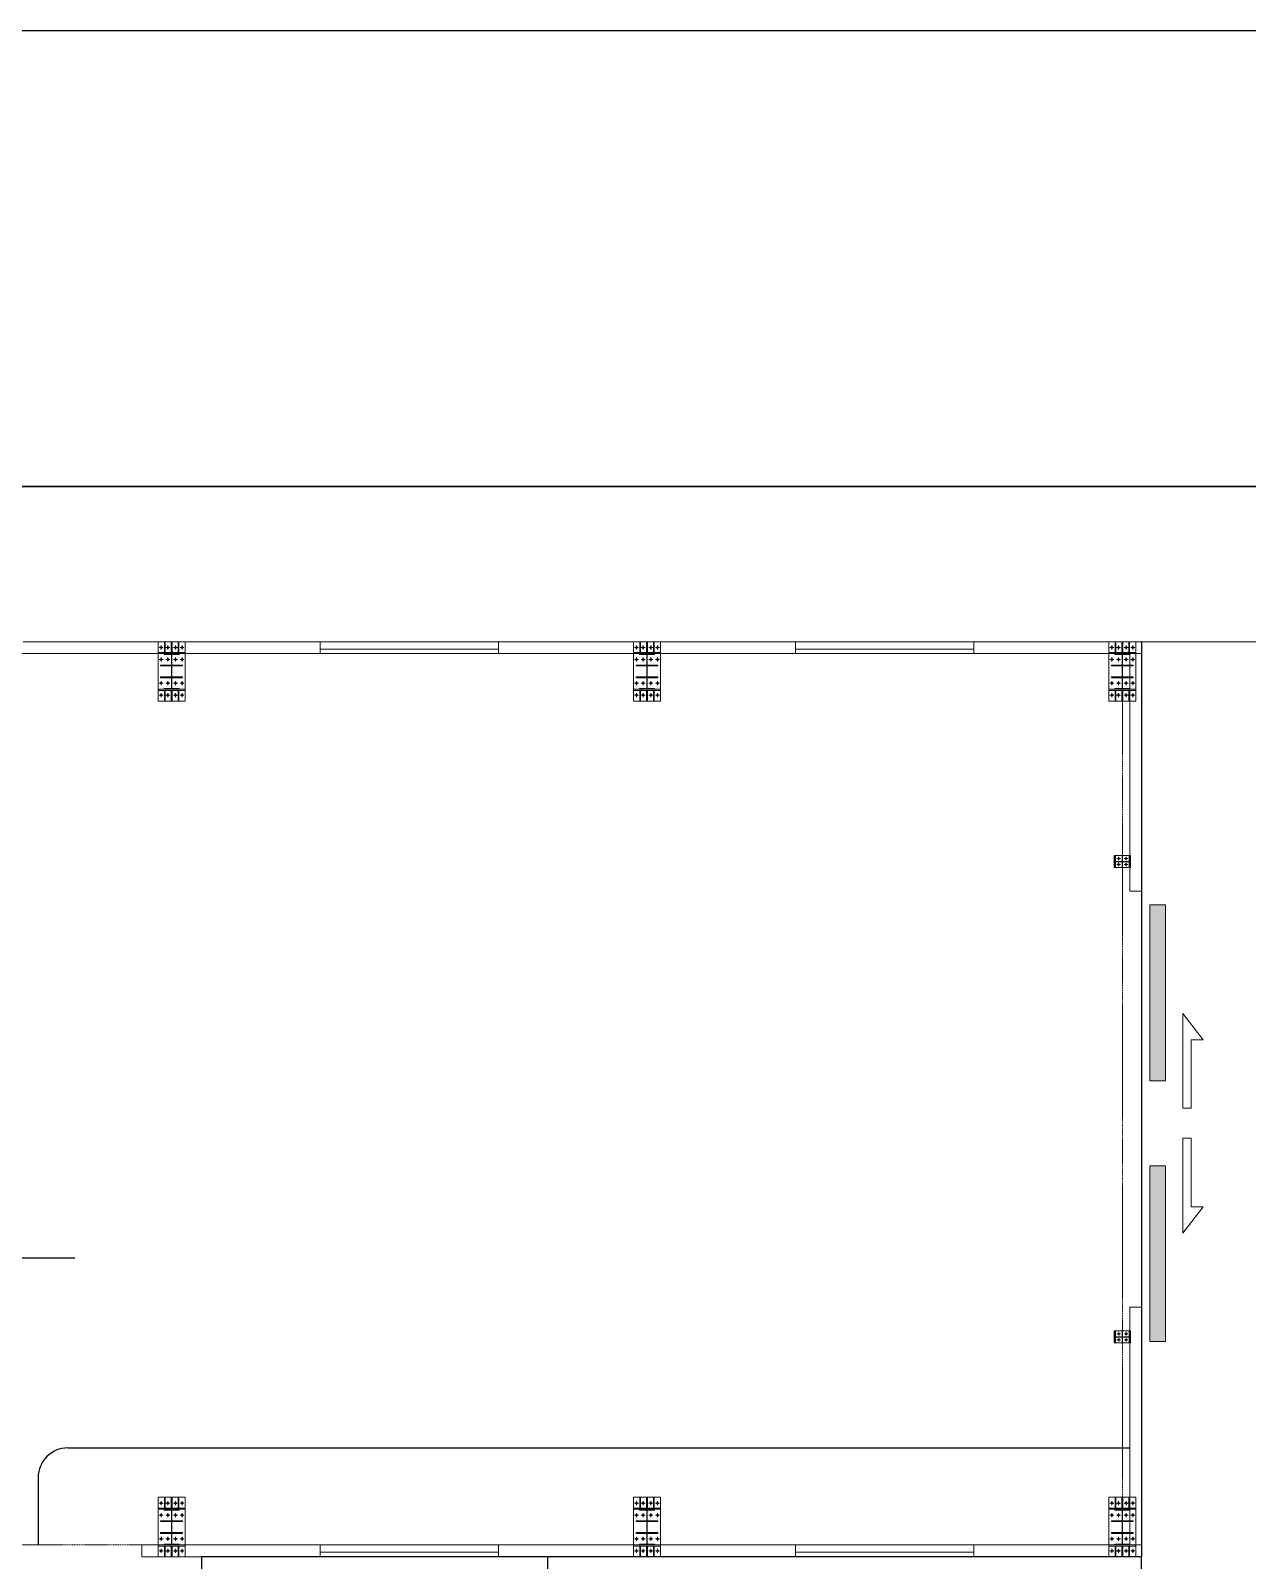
# Model space of a CAD drawing. Extents: x -399171 to -208330, y 1233220 to 1338350.
# Drawn here: x -326680 to -306202, y 1309937 to 1335683 of the extents above; entities that cross this region are included whole.
import ezdxf

# ---------------------------------------------------------------- set-up
doc = ezdxf.new("R2010")
doc.units = 0
for name, pattern in [('CENTERX2', [101.6, 63.5, -12.7, 12.7, -12.7]), ('HIDDEN', [9.525, 6.35, -3.175]), ('XKITLINE00', [0]), ('XKITLINE01', [4, 1, -1, 1, -1])]:
    doc.linetypes.add(name, pattern=pattern)
for name, color, linetype in [('2', 2, 'HIDDEN'), ('4', 4, 'Continuous'), ('KHUAT', 9, 'HIDDEN'), ('Road - Đường', 4, 'Continuous')]:
    doc.layers.add(name, color=color, linetype=linetype)
for name, color, linetype, lineweight in [('Bolt', 1, 'Continuous', 0), ('DTHAY', 4, 'Continuous', 20), ('Grid', 1, 'Continuous', 0), ('KICH THUOC', 8, 'Continuous', 9), ('NET TAM DAI', 25, 'CENTERX2', 13), ('Part', 1, 'Continuous', 0), ('text', 3, 'Continuous', 5)]:
    doc.layers.add(name, color=color, linetype=linetype, lineweight=lineweight)

# ---------------------------------------------------------------- blocks, each defined once
blk = doc.blocks.new('zw$9178')
at = {"layer": '4', "color": 2}
for p, q in [((21555, 64930), (45323, 64930)), ((44706, 61230), (44706, 60099))]:
    blk.add_line(p, q, dxfattribs=at)
blk.add_arc((45206, 61230), 500, 90, 180, dxfattribs=at)
blk = doc.blocks.new('mat bang cua day khung thep')
at = {"layer": 'KICH THUOC', "ltscale": 5}
h = blk.add_hatch(color=256, dxfattribs=at)
h.set_gradient(color1=(0, 0, 255), one_color=1, tint=1)
h.paths.add_polyline_path([(0, 3372), (-250, 3372), (-250, 611), (0, 611)])
h = blk.add_hatch(color=256, dxfattribs=at)
h.set_gradient(color1=(0, 0, 255), one_color=1, tint=1)
h.paths.add_polyline_path([(0, -728), (-250, -728), (-250, -3488), (0, -3488)])
at = {"layer": 'DTHAY', "ltscale": 5}
for p, q in [((-250, 3372), (-250, 611)), ((-250, 3372), (0, 3372)), ((0, 3372), (0, 611)), ((-518, 1668), (-839, 1252)), ((-518, 177), (-518, 1668)), ((-839, 1252), (-648, 1252)), ((-648, 1252), (-648, 177)), ((-250, 611), (0, 611)), ((-648, 177), (-518, 177)), ((-648, -1369), (-648, -293)), ((-648, -293), (-518, -293)), ((-518, -293), (-518, -1784)), ((-250, -3488), (-250, -728)), ((-250, -728), (0, -728)), ((0, -3488), (0, -728)), ((-518, -1784), (-839, -1369)), ((-839, -1369), (-648, -1369)), ((-250, -3488), (0, -3488))]:
    blk.add_line(p, q, dxfattribs=at)
blk = doc.blocks.new('A$C16AC553C')
at = {"layer": 'Bolt', "color": 7, "linetype": 'XKITLINE00', "lineweight": 0}
for p, q in [((39792, 15100), (39858, 15100)), ((39825, 15133), (39825, 15067)), ((39825, 14933), (39825, 14867)), ((39902, 15100), (39968, 15100)), ((39935, 15133), (39935, 15067)), ((39935, 14933), (39935, 14867)), ((40032, 15100), (40098, 15100)), ((40065, 15133), (40065, 15067)), ((40065, 14933), (40065, 14867)), ((40142, 15100), (40208, 15100)), ((40175, 15133), (40175, 15067)), ((40175, 14933), (40175, 14867)), ((47792, 15100), (47858, 15100)), ((47825, 15133), (47825, 15067)), ((47825, 14933), (47825, 14867)), ((47902, 15100), (47968, 15100)), ((47935, 15133), (47935, 15067)), ((47935, 14933), (47935, 14867)), ((48032, 15100), (48098, 15100)), ((48065, 15133), (48065, 15067)), ((48065, 14933), (48065, 14867)), ((48142, 15100), (48208, 15100)), ((48175, 15133), (48175, 15067)), ((48175, 14933), (48175, 14867)), ((55792, 15100), (55858, 15100)), ((55825, 15133), (55825, 15067)), ((55825, 14933), (55825, 14867)), ((55902, 15100), (55968, 15100)), ((55935, 15133), (55935, 15067)), ((55935, 14933), (55935, 14867)), ((56032, 15100), (56098, 15100)), ((56065, 15133), (56065, 15067)), ((56065, 14933), (56065, 14867)), ((56142, 15100), (56208, 15100)), ((56175, 15133), (56175, 15067)), ((56175, 14933), (56175, 14867)), ((39792, 14900), (39858, 14900)), ((39902, 14900), (39968, 14900)), ((40032, 14900), (40098, 14900)), ((40142, 14900), (40208, 14900)), ((47792, 14900), (47858, 14900)), ((47902, 14900), (47968, 14900)), ((48032, 14900), (48098, 14900)), ((48142, 14900), (48208, 14900)), ((55792, 14900), (55858, 14900)), ((55902, 14900), (55968, 14900)), ((56032, 14900), (56098, 14900)), ((56142, 14900), (56208, 14900)), ((39792, 14500), (39858, 14500)), ((39825, 14533), (39825, 14467)), ((39902, 14500), (39968, 14500)), ((39935, 14533), (39935, 14467)), ((40032, 14500), (40098, 14500)), ((40065, 14533), (40065, 14467)), ((40142, 14500), (40208, 14500)), ((40175, 14533), (40175, 14467)), ((47792, 14500), (47858, 14500)), ((47825, 14533), (47825, 14467)), ((47902, 14500), (47968, 14500)), ((47935, 14533), (47935, 14467)), ((48032, 14500), (48098, 14500)), ((48065, 14533), (48065, 14467)), ((48142, 14500), (48208, 14500)), ((48175, 14533), (48175, 14467)), ((55792, 14500), (55858, 14500)), ((55825, 14533), (55825, 14467)), ((55902, 14500), (55968, 14500)), ((55935, 14533), (55935, 14467)), ((56032, 14500), (56098, 14500)), ((56065, 14533), (56065, 14467)), ((56142, 14500), (56208, 14500)), ((56175, 14533), (56175, 14467)), ((39792, 14300), (39858, 14300)), ((39825, 14333), (39825, 14267)), ((39902, 14300), (39968, 14300)), ((39935, 14333), (39935, 14267)), ((40032, 14300), (40098, 14300)), ((40065, 14333), (40065, 14267)), ((40142, 14300), (40208, 14300)), ((40175, 14333), (40175, 14267)), ((47792, 14300), (47858, 14300)), ((47825, 14333), (47825, 14267)), ((47902, 14300), (47968, 14300)), ((47935, 14333), (47935, 14267)), ((48032, 14300), (48098, 14300)), ((48065, 14333), (48065, 14267)), ((48142, 14300), (48208, 14300)), ((48175, 14333), (48175, 14267)), ((55792, 14300), (55858, 14300)), ((55825, 14333), (55825, 14267)), ((55902, 14300), (55968, 14300)), ((55935, 14333), (55935, 14267)), ((56032, 14300), (56098, 14300)), ((56065, 14333), (56065, 14267)), ((56142, 14300), (56208, 14300)), ((56175, 14333), (56175, 14267)), ((55966, 11550), (55908, 11550)), ((55966, 11450), (55908, 11450)), ((55937, 11579), (55937, 11521)), ((55937, 11479), (55937, 11421)), ((56091, 11550), (56033, 11550)), ((56091, 11450), (56033, 11450)), ((56062, 11579), (56062, 11521)), ((56062, 11479), (56062, 11421)), ((55909, 3550), (55967, 3550)), ((55909, 3450), (55967, 3450)), ((55938, 3521), (55938, 3579)), ((55938, 3421), (55938, 3479)), ((56034, 3550), (56092, 3550)), ((56034, 3450), (56092, 3450)), ((56063, 3521), (56063, 3579)), ((56063, 3421), (56063, 3479)), ((39858, 700), (39792, 700)), ((39825, 667), (39825, 733)), ((39825, 467), (39825, 533)), ((39968, 700), (39902, 700)), ((39935, 667), (39935, 733)), ((39935, 467), (39935, 533)), ((40098, 700), (40032, 700)), ((40065, 667), (40065, 733)), ((40065, 467), (40065, 533)), ((40208, 700), (40142, 700)), ((40175, 667), (40175, 733)), ((40175, 467), (40175, 533)), ((47858, 700), (47792, 700)), ((47825, 667), (47825, 733)), ((47825, 467), (47825, 533)), ((47968, 700), (47902, 700)), ((47935, 667), (47935, 733)), ((47935, 467), (47935, 533)), ((48098, 700), (48032, 700)), ((48065, 667), (48065, 733)), ((48065, 467), (48065, 533)), ((48208, 700), (48142, 700)), ((48175, 667), (48175, 733)), ((48175, 467), (48175, 533)), ((55858, 700), (55792, 700)), ((55825, 667), (55825, 733)), ((55825, 467), (55825, 533)), ((55968, 700), (55902, 700)), ((55935, 667), (55935, 733)), ((55935, 467), (55935, 533)), ((56098, 700), (56032, 700)), ((56065, 667), (56065, 733)), ((56065, 467), (56065, 533)), ((56208, 700), (56142, 700)), ((56175, 667), (56175, 733)), ((56175, 467), (56175, 533)), ((39858, 500), (39792, 500)), ((39968, 500), (39902, 500)), ((40098, 500), (40032, 500)), ((40208, 500), (40142, 500)), ((47858, 500), (47792, 500)), ((47968, 500), (47902, 500)), ((48098, 500), (48032, 500)), ((48208, 500), (48142, 500)), ((55858, 500), (55792, 500)), ((55968, 500), (55902, 500)), ((56098, 500), (56032, 500)), ((56208, 500), (56142, 500)), ((39858, 100), (39792, 100)), ((39825, 67), (39825, 133)), ((39968, 100), (39902, 100)), ((39935, 67), (39935, 133)), ((40098, 100), (40032, 100)), ((40065, 67), (40065, 133)), ((40208, 100), (40142, 100)), ((40175, 67), (40175, 133)), ((47858, 100), (47792, 100)), ((47825, 67), (47825, 133)), ((47968, 100), (47902, 100)), ((47935, 67), (47935, 133)), ((48098, 100), (48032, 100)), ((48065, 67), (48065, 133)), ((48208, 100), (48142, 100)), ((48175, 67), (48175, 133)), ((55858, 100), (55792, 100)), ((55825, 67), (55825, 133)), ((55968, 100), (55902, 100)), ((55935, 67), (55935, 133)), ((56098, 100), (56032, 100)), ((56065, 67), (56065, 133)), ((56208, 100), (56142, 100)), ((56175, 67), (56175, 133)), ((39858, -100), (39792, -100)), ((39825, -133), (39825, -67)), ((39968, -100), (39902, -100)), ((39935, -133), (39935, -67)), ((40098, -100), (40032, -100)), ((40065, -133), (40065, -67)), ((40208, -100), (40142, -100)), ((40175, -133), (40175, -67)), ((47858, -100), (47792, -100)), ((47825, -133), (47825, -67)), ((47968, -100), (47902, -100)), ((47935, -133), (47935, -67)), ((48098, -100), (48032, -100)), ((48065, -133), (48065, -67)), ((48208, -100), (48142, -100)), ((48175, -133), (48175, -67)), ((55858, -100), (55792, -100)), ((55825, -133), (55825, -67)), ((55968, -100), (55902, -100)), ((55935, -133), (55935, -67)), ((56098, -100), (56032, -100)), ((56065, -133), (56065, -67)), ((56208, -100), (56142, -100)), ((56175, -133), (56175, -67))]:
    blk.add_line(p, q, dxfattribs=at)
for centre, radius in [((39825, 15100), 16.5), ((39935, 15100), 16.5), ((40065, 15100), 16.5), ((40175, 15100), 16.5), ((47825, 15100), 16.5), ((47935, 15100), 16.5), ((48065, 15100), 16.5), ((48175, 15100), 16.5), ((55825, 15100), 16.5), ((55935, 15100), 16.5), ((56065, 15100), 16.5), ((56175, 15100), 16.5), ((39825, 14900), 16.5), ((39935, 14900), 16.5), ((40065, 14900), 16.5), ((40175, 14900), 16.5), ((47825, 14900), 16.5), ((47935, 14900), 16.5), ((48065, 14900), 16.5), ((48175, 14900), 16.5), ((55825, 14900), 16.5), ((55935, 14900), 16.5), ((56065, 14900), 16.5), ((56175, 14900), 16.5), ((39825, 14500), 16.5), ((39935, 14500), 16.5), ((40065, 14500), 16.5), ((40175, 14500), 16.5), ((47825, 14500), 16.5), ((47935, 14500), 16.5), ((48065, 14500), 16.5), ((48175, 14500), 16.5), ((55825, 14500), 16.5), ((55935, 14500), 16.5), ((56065, 14500), 16.5), ((56175, 14500), 16.5), ((39825, 14300), 16.5), ((39935, 14300), 16.5), ((40065, 14300), 16.5), ((40175, 14300), 16.5), ((47825, 14300), 16.5), ((47935, 14300), 16.5), ((48065, 14300), 16.5), ((48175, 14300), 16.5), ((55825, 14300), 16.5), ((55935, 14300), 16.5), ((56065, 14300), 16.5), ((56175, 14300), 16.5), ((55937, 11550), 14.5), ((55937, 11450), 14.5), ((56062, 11550), 14.5), ((56062, 11450), 14.5), ((55938, 3550), 14.5), ((55938, 3450), 14.5), ((56063, 3550), 14.5), ((56063, 3450), 14.5), ((39825, 700), 16.5), ((39825, 500), 16.5), ((39935, 700), 16.5), ((39935, 500), 16.5), ((40065, 700), 16.5), ((40065, 500), 16.5), ((40175, 700), 16.5), ((40175, 500), 16.5), ((47825, 700), 16.5), ((47825, 500), 16.5), ((47935, 700), 16.5), ((47935, 500), 16.5), ((48065, 700), 16.5), ((48065, 500), 16.5), ((48175, 700), 16.5), ((48175, 500), 16.5), ((55825, 700), 16.5), ((55825, 500), 16.5), ((55935, 700), 16.5), ((55935, 500), 16.5), ((56065, 700), 16.5), ((56065, 500), 16.5), ((56175, 700), 16.5), ((56175, 500), 16.5), ((39825, 100), 16.5), ((39935, 100), 16.5), ((40065, 100), 16.5), ((40175, 100), 16.5), ((47825, 100), 16.5), ((47935, 100), 16.5), ((48065, 100), 16.5), ((48175, 100), 16.5), ((55825, 100), 16.5), ((55935, 100), 16.5), ((56065, 100), 16.5), ((56175, 100), 16.5), ((39825, -100), 16.5), ((39935, -100), 16.5), ((40065, -100), 16.5), ((40175, -100), 16.5), ((47825, -100), 16.5), ((47935, -100), 16.5), ((48065, -100), 16.5), ((48175, -100), 16.5), ((55825, -100), 16.5), ((55935, -100), 16.5), ((56065, -100), 16.5), ((56175, -100), 16.5)]:
    blk.add_circle(centre, radius, dxfattribs=at)
at = {"layer": 'Grid', "color": 1, "linetype": 'XKITLINE01', "lineweight": 0}
for p, q in [((0, 15000), (56000, 15000)), ((56000, 0), (56000, 15000)), ((0, 0), (56000, 0))]:
    blk.add_line(p, q, dxfattribs=at)
at = {"layer": 'Part', "color": 3, "linetype": 'XKITLINE00', "lineweight": 0}
for p, q in [((39775, 15200), (39878, 15200)), ((39775, 15200), (39775, 15020)), ((39878, 15200), (39892, 15200)), ((39878, 15200), (39878, 15020)), ((39892, 15200), (39993, 15200)), ((39892, 15200), (39892, 15020)), ((39993, 15200), (40007, 15200)), ((39993, 15200), (39993, 15020)), ((40007, 15200), (40108, 15200)), ((40007, 15200), (40007, 15020)), ((40108, 15200), (40122, 15200)), ((40108, 15200), (40108, 15020)), ((40122, 15200), (40225, 15200)), ((40122, 15200), (40122, 15020)), ((40225, 15200), (40225, 15020)), ((47775, 15200), (47878, 15200)), ((47775, 15200), (47775, 15020)), ((47878, 15200), (47892, 15200)), ((47878, 15200), (47878, 15020)), ((47892, 15200), (47993, 15200)), ((47892, 15200), (47892, 15020)), ((47993, 15200), (48007, 15200)), ((47993, 15200), (47993, 15020)), ((48007, 15200), (48108, 15200)), ((48007, 15200), (48007, 15020)), ((48108, 15200), (48122, 15200)), ((48108, 15200), (48108, 15020)), ((48122, 15200), (48225, 15200)), ((48122, 15200), (48122, 15020)), ((48225, 15200), (48225, 15020)), ((55775, 15200), (55775, 15020)), ((55878, 15200), (55775, 15200)), ((55878, 15200), (55878, 15020)), ((55892, 15200), (55878, 15200)), ((55892, 15200), (55892, 15020)), ((55993, 15200), (55892, 15200)), ((55993, 15200), (55993, 15020)), ((56007, 15200), (55993, 15200)), ((56108, 15200), (56007, 15200)), ((56007, 15200), (56007, 15020)), ((56108, 15200), (56108, 15020)), ((56122, 15200), (56108, 15200)), ((56225, 15200), (56122, 15200)), ((56122, 15200), (56122, 15020)), ((56225, 15200), (56225, 15020)), ((39775, 15000), (39775, 15020)), ((39775, 15020), (40225, 15020)), ((39775, 15000), (39775, 14400)), ((39775, 15000), (40225, 15000)), ((39875, 15000), (39875, 14986)), ((39875, 15000), (40125, 15000)), ((39875, 14986), (40125, 14986)), ((39878, 15096), (39892, 15096)), ((39892, 15020), (39878, 15020)), ((39993, 15096), (40007, 15096)), ((40007, 15020), (39993, 15020)), ((39995, 14986), (40005, 14986)), ((39995, 14414), (39995, 14986)), ((40005, 14986), (40005, 14414)), ((40108, 15096), (40122, 15096)), ((40122, 15020), (40108, 15020)), ((40125, 15000), (40125, 14986)), ((40225, 15000), (40225, 15020)), ((40225, 15000), (40225, 14400)), ((47775, 15000), (47775, 15020)), ((47775, 15020), (48225, 15020)), ((47775, 15000), (47775, 14400)), ((47775, 15000), (48225, 15000)), ((47875, 15000), (47875, 14986)), ((47875, 15000), (48125, 15000)), ((47875, 14986), (48125, 14986)), ((47878, 15096), (47892, 15096)), ((47892, 15020), (47878, 15020)), ((47993, 15096), (48007, 15096)), ((48007, 15020), (47993, 15020)), ((47995, 14986), (48005, 14986)), ((47995, 14414), (47995, 14986)), ((48005, 14986), (48005, 14414)), ((48108, 15096), (48122, 15096)), ((48122, 15020), (48108, 15020)), ((48125, 15000), (48125, 14986)), ((48225, 15000), (48225, 15020)), ((48225, 15000), (48225, 14400)), ((55775, 15020), (56225, 15020)), ((55775, 15020), (55775, 15000)), ((55775, 15000), (55775, 14400)), ((56225, 15000), (55775, 15000)), ((55875, 14986), (55875, 15000)), ((55875, 15000), (56125, 15000)), ((56125, 14986), (55875, 14986)), ((55878, 15096), (55892, 15096)), ((55892, 15020), (55878, 15020)), ((55993, 15096), (56007, 15096)), ((56007, 15020), (55993, 15020)), ((55996, 14986), (56004, 14986)), ((55996, 14414), (55996, 14986)), ((56004, 14986), (56004, 14414)), ((56108, 15096), (56122, 15096)), ((56122, 15020), (56108, 15020)), ((56125, 15000), (56125, 14986)), ((56225, 15020), (56225, 15000)), ((56225, 15000), (56225, 14400)), ((39815, 14807), (39995, 14807)), ((39815, 14807), (39815, 14793)), ((39995, 14793), (39815, 14793)), ((39919, 14793), (39919, 14807)), ((39995, 14807), (39995, 14793)), ((40185, 14807), (40005, 14807)), ((40005, 14793), (40005, 14807)), ((40185, 14793), (40005, 14793)), ((40081, 14793), (40081, 14807)), ((40185, 14807), (40185, 14793)), ((47815, 14807), (47995, 14807)), ((47815, 14807), (47815, 14793)), ((47995, 14793), (47815, 14793)), ((47919, 14793), (47919, 14807)), ((47995, 14807), (47995, 14793)), ((48185, 14807), (48005, 14807)), ((48005, 14793), (48005, 14807)), ((48185, 14793), (48005, 14793)), ((48081, 14793), (48081, 14807)), ((48185, 14807), (48185, 14793)), ((55816, 14793), (55816, 14807)), ((55816, 14807), (55996, 14807)), ((55996, 14793), (55816, 14793)), ((55920, 14793), (55920, 14807)), ((55996, 14807), (55996, 14793)), ((56184, 14807), (56004, 14807)), ((56004, 14807), (56004, 14793)), ((56184, 14793), (56004, 14793)), ((56080, 14793), (56080, 14807)), ((56184, 14793), (56184, 14807)), ((39815, 14607), (39995, 14607)), ((39815, 14607), (39815, 14593)), ((39995, 14593), (39815, 14593)), ((39919, 14593), (39919, 14607)), ((39995, 14607), (39995, 14593)), ((40185, 14607), (40005, 14607)), ((40005, 14593), (40005, 14607)), ((40185, 14593), (40005, 14593)), ((40081, 14593), (40081, 14607)), ((40185, 14607), (40185, 14593)), ((47815, 14607), (47995, 14607)), ((47815, 14607), (47815, 14593)), ((47995, 14593), (47815, 14593)), ((47919, 14593), (47919, 14607)), ((47995, 14607), (47995, 14593)), ((48185, 14607), (48005, 14607)), ((48005, 14593), (48005, 14607)), ((48185, 14593), (48005, 14593)), ((48081, 14593), (48081, 14607)), ((48185, 14607), (48185, 14593)), ((55816, 14593), (55816, 14607)), ((55816, 14607), (55996, 14607)), ((55996, 14593), (55816, 14593)), ((55920, 14593), (55920, 14607)), ((55996, 14607), (55996, 14593)), ((56184, 14607), (56004, 14607)), ((56004, 14607), (56004, 14593)), ((56184, 14593), (56004, 14593)), ((56080, 14593), (56080, 14607)), ((56184, 14593), (56184, 14607)), ((39775, 14380), (39775, 14400)), ((39775, 14400), (40225, 14400)), ((39775, 14380), (39775, 14200)), ((39775, 14380), (40225, 14380)), ((39775, 14200), (39878, 14200)), ((39875, 14414), (39875, 14400)), ((39875, 14414), (40125, 14414)), ((39875, 14400), (40125, 14400)), ((39878, 14380), (39892, 14380)), ((39878, 14380), (39878, 14200)), ((39878, 14304), (39892, 14304)), ((39878, 14200), (39892, 14200)), ((39892, 14380), (39892, 14200)), ((39892, 14200), (39993, 14200)), ((39993, 14380), (40007, 14380)), ((39993, 14380), (39993, 14200)), ((39993, 14304), (40007, 14304)), ((39993, 14200), (40007, 14200)), ((40005, 14414), (39995, 14414)), ((40007, 14380), (40007, 14200)), ((40007, 14200), (40108, 14200)), ((40108, 14380), (40122, 14380)), ((40108, 14380), (40108, 14200)), ((40108, 14304), (40122, 14304)), ((40108, 14200), (40122, 14200)), ((40122, 14380), (40122, 14200)), ((40122, 14200), (40225, 14200)), ((40125, 14414), (40125, 14400)), ((40225, 14380), (40225, 14400)), ((40225, 14380), (40225, 14200)), ((47775, 14380), (47775, 14400)), ((47775, 14400), (48225, 14400)), ((47775, 14380), (47775, 14200)), ((47775, 14380), (48225, 14380)), ((47775, 14200), (47878, 14200)), ((47875, 14414), (47875, 14400)), ((47875, 14414), (48125, 14414)), ((47875, 14400), (48125, 14400)), ((47878, 14380), (47892, 14380)), ((47878, 14380), (47878, 14200)), ((47878, 14304), (47892, 14304)), ((47878, 14200), (47892, 14200)), ((47892, 14380), (47892, 14200)), ((47892, 14200), (47993, 14200)), ((47993, 14380), (48007, 14380)), ((47993, 14380), (47993, 14200)), ((47993, 14304), (48007, 14304)), ((47993, 14200), (48007, 14200)), ((48005, 14414), (47995, 14414)), ((48007, 14380), (48007, 14200)), ((48007, 14200), (48108, 14200)), ((48108, 14380), (48122, 14380)), ((48108, 14380), (48108, 14200)), ((48108, 14304), (48122, 14304)), ((48108, 14200), (48122, 14200)), ((48122, 14380), (48122, 14200)), ((48122, 14200), (48225, 14200)), ((48125, 14414), (48125, 14400)), ((48225, 14380), (48225, 14400)), ((48225, 14380), (48225, 14200)), ((55775, 14400), (56225, 14400)), ((55775, 14400), (55775, 14380)), ((55775, 14380), (55775, 14200)), ((56225, 14380), (55775, 14380)), ((55775, 14200), (55878, 14200)), ((55875, 14414), (56125, 14414)), ((55875, 14414), (55875, 14400)), ((56125, 14400), (55875, 14400)), ((55878, 14200), (55878, 14380)), ((55878, 14380), (55892, 14380)), ((55878, 14304), (55892, 14304)), ((55892, 14200), (55878, 14200)), ((55892, 14200), (55892, 14380)), ((55993, 14200), (55892, 14200)), ((55993, 14200), (55993, 14380)), ((55993, 14380), (56007, 14380)), ((55993, 14304), (56007, 14304)), ((56007, 14200), (55993, 14200)), ((56004, 14414), (55996, 14414)), ((56007, 14200), (56007, 14380)), ((56108, 14200), (56007, 14200)), ((56108, 14200), (56108, 14380)), ((56108, 14380), (56122, 14380)), ((56108, 14304), (56122, 14304)), ((56122, 14200), (56108, 14200)), ((56122, 14200), (56122, 14380)), ((56225, 14200), (56122, 14200)), ((56125, 14414), (56125, 14400)), ((56225, 14400), (56225, 14380)), ((56225, 14380), (56225, 14200)), ((55865, 11600), (55865, 11400)), ((55875, 11600), (55865, 11600)), ((55883, 11600), (55875, 11600)), ((55875, 11600), (55875, 11400)), ((55883, 11400), (55883, 11600)), ((56117, 11600), (55883, 11600)), ((56005, 11598), (55995, 11598)), ((55995, 11598), (55995, 11503)), ((56005, 11503), (56005, 11598)), ((56125, 11600), (56117, 11600)), ((56117, 11600), (56117, 11400)), ((56125, 11600), (56125, 11400)), ((56135, 11600), (56125, 11600)), ((56135, 11600), (56135, 11400)), ((55875, 11400), (55865, 11400)), ((55883, 11400), (55875, 11400)), ((55883, 11503), (55883, 11497)), ((55883, 11503), (56117, 11503)), ((55883, 11497), (56117, 11497)), ((56117, 11400), (55883, 11400)), ((55995, 11563), (56005, 11563)), ((55995, 11503), (56005, 11503)), ((56005, 11497), (55995, 11497)), ((55995, 11402), (55995, 11497)), ((55995, 11437), (56005, 11437)), ((56005, 11402), (55995, 11402)), ((56005, 11402), (56005, 11497)), ((56117, 11503), (56117, 11497)), ((56125, 11400), (56117, 11400)), ((56135, 11400), (56125, 11400)), ((55875, 3600), (55865, 3600)), ((55865, 3600), (55865, 3400)), ((55865, 3400), (55875, 3400)), ((55883, 3600), (55875, 3600)), ((55875, 3600), (55875, 3400)), ((55883, 3400), (55875, 3400)), ((55883, 3400), (55883, 3600)), ((56117, 3600), (55883, 3600)), ((55883, 3503), (56117, 3503)), ((55883, 3497), (55883, 3503)), ((56117, 3497), (55883, 3497)), ((56117, 3400), (55883, 3400)), ((56005, 3598), (55995, 3598)), ((55995, 3598), (55995, 3503)), ((55995, 3563), (56005, 3563)), ((55995, 3503), (56005, 3503)), ((56005, 3497), (55995, 3497)), ((55995, 3402), (55995, 3497)), ((55995, 3437), (56005, 3437)), ((56005, 3402), (55995, 3402)), ((56005, 3503), (56005, 3598)), ((56005, 3402), (56005, 3497)), ((56125, 3600), (56117, 3600)), ((56117, 3600), (56117, 3400)), ((56117, 3503), (56117, 3497)), ((56125, 3400), (56117, 3400)), ((56125, 3600), (56125, 3400)), ((56135, 3600), (56125, 3600)), ((56135, 3400), (56125, 3400)), ((56135, 3600), (56135, 3400)), ((39775, 800), (39775, 620)), ((39775, 800), (39878, 800)), ((39878, 800), (39892, 800)), ((39878, 800), (39878, 620)), ((39892, 800), (39993, 800)), ((39892, 800), (39892, 620)), ((39993, 800), (40007, 800)), ((39993, 800), (39993, 620)), ((40007, 800), (40108, 800)), ((40007, 800), (40007, 620)), ((40108, 800), (40122, 800)), ((40108, 800), (40108, 620)), ((40122, 800), (40225, 800)), ((40122, 800), (40122, 620)), ((40225, 800), (40225, 620)), ((47775, 800), (47775, 620)), ((47775, 800), (47878, 800)), ((47878, 800), (47892, 800)), ((47878, 800), (47878, 620)), ((47892, 800), (47993, 800)), ((47892, 800), (47892, 620)), ((47993, 800), (48007, 800)), ((47993, 800), (47993, 620)), ((48007, 800), (48108, 800)), ((48007, 800), (48007, 620)), ((48108, 800), (48122, 800)), ((48108, 800), (48108, 620)), ((48122, 800), (48225, 800)), ((48122, 800), (48122, 620)), ((48225, 800), (48225, 620)), ((55775, 800), (55775, 620)), ((55878, 800), (55775, 800)), ((55878, 620), (55878, 800)), ((55878, 800), (55892, 800)), ((55993, 800), (55892, 800)), ((55892, 800), (55892, 620)), ((55993, 620), (55993, 800)), ((55993, 800), (56007, 800)), ((56108, 800), (56007, 800)), ((56007, 800), (56007, 620)), ((56108, 620), (56108, 800)), ((56108, 800), (56122, 800)), ((56225, 800), (56122, 800)), ((56122, 800), (56122, 620)), ((56225, 800), (56225, 620)), ((39775, 600), (39775, 620)), ((39775, 620), (40225, 620)), ((39775, 600), (39775, 0)), ((39775, 600), (40225, 600)), ((39875, 600), (39875, 586)), ((39875, 600), (40125, 600)), ((39875, 586), (40125, 586)), ((39878, 696), (39892, 696)), ((39878, 620), (39892, 620)), ((39993, 696), (40007, 696)), ((39993, 620), (40007, 620)), ((39995, 14), (39995, 586)), ((39995, 586), (40005, 586)), ((40005, 586), (40005, 14)), ((40108, 696), (40122, 696)), ((40108, 620), (40122, 620)), ((40125, 600), (40125, 586)), ((40225, 600), (40225, 620)), ((40225, 600), (40225, 0)), ((47775, 600), (47775, 620)), ((47775, 620), (48225, 620)), ((47775, 600), (47775, 0)), ((47775, 600), (48225, 600)), ((47875, 600), (47875, 586)), ((47875, 600), (48125, 600)), ((47875, 586), (48125, 586)), ((47878, 696), (47892, 696)), ((47878, 620), (47892, 620)), ((47993, 696), (48007, 696)), ((47993, 620), (48007, 620)), ((47995, 14), (47995, 586)), ((47995, 586), (48005, 586)), ((48005, 586), (48005, 14)), ((48108, 696), (48122, 696)), ((48108, 620), (48122, 620)), ((48125, 600), (48125, 586)), ((48225, 600), (48225, 620)), ((48225, 600), (48225, 0)), ((55775, 620), (56225, 620)), ((55775, 620), (55775, 600)), ((55775, 600), (55775, 0)), ((56225, 600), (55775, 600)), ((55875, 586), (55875, 600)), ((55875, 600), (56125, 600)), ((56125, 586), (55875, 586)), ((55878, 696), (55892, 696)), ((55892, 620), (55878, 620)), ((55993, 696), (56007, 696)), ((56007, 620), (55993, 620)), ((56004, 586), (55996, 586)), ((55996, 586), (55996, 14)), ((56004, 14), (56004, 586)), ((56108, 696), (56122, 696)), ((56122, 620), (56108, 620)), ((56125, 600), (56125, 586)), ((56225, 620), (56225, 600)), ((56225, 600), (56225, 0)), ((39815, 407), (39995, 407)), ((39815, 407), (39815, 393)), ((39995, 393), (39815, 393)), ((39919, 393), (39919, 407)), ((39995, 407), (39995, 393)), ((40185, 407), (40005, 407)), ((40005, 393), (40005, 407)), ((40185, 393), (40005, 393)), ((40081, 393), (40081, 407)), ((40185, 407), (40185, 393)), ((47815, 407), (47995, 407)), ((47815, 407), (47815, 393)), ((47995, 393), (47815, 393)), ((47919, 393), (47919, 407)), ((47995, 407), (47995, 393)), ((48185, 407), (48005, 407)), ((48005, 393), (48005, 407)), ((48185, 393), (48005, 393)), ((48081, 393), (48081, 407)), ((48185, 407), (48185, 393)), ((55816, 393), (55816, 407)), ((55816, 407), (55996, 407)), ((55996, 393), (55816, 393)), ((55920, 393), (55920, 407)), ((55996, 407), (55996, 393)), ((56184, 407), (56004, 407)), ((56004, 407), (56004, 393)), ((56184, 393), (56004, 393)), ((56080, 393), (56080, 407)), ((56184, 393), (56184, 407)), ((39775, -20), (39775, 0)), ((39775, 0), (40225, 0)), ((39815, 207), (39995, 207)), ((39815, 207), (39815, 193)), ((39995, 193), (39815, 193)), ((39875, 14), (39875, 0)), ((39875, 14), (40125, 14)), ((39875, 0), (40125, 0)), ((39919, 193), (39919, 207)), ((39995, 207), (39995, 193)), ((39995, 14), (40005, 14)), ((40185, 207), (40005, 207)), ((40005, 193), (40005, 207)), ((40185, 193), (40005, 193)), ((40081, 193), (40081, 207)), ((40125, 14), (40125, 0)), ((40185, 207), (40185, 193)), ((40225, -20), (40225, 0)), ((47775, -20), (47775, 0)), ((47775, 0), (48225, 0)), ((47815, 207), (47995, 207)), ((47815, 207), (47815, 193)), ((47995, 193), (47815, 193)), ((47875, 14), (47875, 0)), ((47875, 14), (48125, 14)), ((47875, 0), (48125, 0)), ((47919, 193), (47919, 207)), ((47995, 207), (47995, 193)), ((47995, 14), (48005, 14)), ((48185, 207), (48005, 207)), ((48005, 193), (48005, 207)), ((48185, 193), (48005, 193)), ((48081, 193), (48081, 207)), ((48125, 14), (48125, 0)), ((48185, 207), (48185, 193)), ((48225, -20), (48225, 0)), ((55775, 0), (56225, 0)), ((55775, 0), (55775, -20)), ((55816, 193), (55816, 207)), ((55816, 207), (55996, 207)), ((55996, 193), (55816, 193)), ((55875, 14), (56125, 14)), ((55875, 14), (55875, 0)), ((56125, 0), (55875, 0)), ((55920, 193), (55920, 207)), ((55996, 207), (55996, 193)), ((56004, 14), (55996, 14)), ((56184, 207), (56004, 207)), ((56004, 207), (56004, 193)), ((56184, 193), (56004, 193)), ((56080, 193), (56080, 207)), ((56125, 14), (56125, 0)), ((56184, 193), (56184, 207)), ((56225, 0), (56225, -20)), ((39775, -20), (39775, -200)), ((39775, -20), (40225, -20)), ((39775, -200), (39878, -200)), ((39878, -20), (39892, -20)), ((39878, -20), (39878, -200)), ((39878, -96), (39892, -96)), ((39878, -200), (39892, -200)), ((39892, -20), (39892, -200)), ((39892, -200), (39993, -200)), ((39993, -20), (40007, -20)), ((39993, -20), (39993, -200)), ((39993, -96), (40007, -96)), ((39993, -200), (40007, -200)), ((40007, -20), (40007, -200)), ((40007, -200), (40108, -200)), ((40108, -20), (40122, -20)), ((40108, -20), (40108, -200)), ((40108, -96), (40122, -96)), ((40108, -200), (40122, -200)), ((40122, -20), (40122, -200)), ((40122, -200), (40225, -200)), ((40225, -200), (40225, -20)), ((47775, -20), (47775, -200)), ((47775, -20), (48225, -20)), ((47775, -200), (47878, -200)), ((47878, -20), (47892, -20)), ((47878, -20), (47878, -200)), ((47878, -96), (47892, -96)), ((47878, -200), (47892, -200)), ((47892, -20), (47892, -200)), ((47892, -200), (47993, -200)), ((47993, -20), (48007, -20)), ((47993, -20), (47993, -200)), ((47993, -96), (48007, -96)), ((47993, -200), (48007, -200)), ((48007, -20), (48007, -200)), ((48007, -200), (48108, -200)), ((48108, -20), (48122, -20)), ((48108, -20), (48108, -200)), ((48108, -96), (48122, -96)), ((48108, -200), (48122, -200)), ((48122, -20), (48122, -200)), ((48122, -200), (48225, -200)), ((48225, -200), (48225, -20)), ((55775, -20), (55775, -200)), ((56225, -20), (55775, -20)), ((55878, -200), (55775, -200)), ((55878, -200), (55878, -20)), ((55878, -20), (55892, -20)), ((55878, -96), (55892, -96)), ((55892, -200), (55878, -200)), ((55892, -200), (55892, -20)), ((55993, -200), (55892, -200)), ((55993, -200), (55993, -20)), ((55993, -20), (56007, -20)), ((55993, -96), (56007, -96)), ((56007, -200), (55993, -200)), ((56007, -200), (56007, -20)), ((56108, -200), (56007, -200)), ((56108, -200), (56108, -20)), ((56108, -20), (56122, -20)), ((56108, -96), (56122, -96)), ((56122, -200), (56108, -200)), ((56122, -200), (56122, -20)), ((56225, -200), (56122, -200)), ((56225, -20), (56225, -200))]:
    blk.add_line(p, q, dxfattribs=at)
at = {"layer": 'Part', "color": 2, "linetype": 'XKITLINE01', "lineweight": 0}
for p, q in [((39878, 15200), (39892, 15200)), ((39993, 15200), (40007, 15200)), ((40108, 15200), (40122, 15200)), ((47878, 15200), (47892, 15200)), ((47993, 15200), (48007, 15200)), ((48108, 15200), (48122, 15200)), ((55892, 15200), (55878, 15200)), ((56007, 15200), (55993, 15200)), ((56122, 15200), (56108, 15200)), ((39775, 15020), (39775, 15000)), ((40225, 15020), (40225, 15000)), ((47775, 15020), (47775, 15000)), ((48225, 15020), (48225, 15000)), ((55775, 15020), (55775, 15000)), ((56225, 15020), (56225, 15000)), ((39775, 14400), (39775, 14380)), ((39878, 14200), (39892, 14200)), ((39993, 14200), (40007, 14200)), ((40108, 14200), (40122, 14200)), ((40225, 14400), (40225, 14380)), ((47775, 14400), (47775, 14380)), ((47878, 14200), (47892, 14200)), ((47993, 14200), (48007, 14200)), ((48108, 14200), (48122, 14200)), ((48225, 14400), (48225, 14380)), ((55775, 14400), (55775, 14380)), ((55892, 14200), (55878, 14200)), ((56007, 14200), (55993, 14200)), ((56122, 14200), (56108, 14200)), ((56225, 14400), (56225, 14380)), ((55883, 11600), (55875, 11600)), ((56125, 11600), (56117, 11600)), ((55883, 11400), (55875, 11400)), ((56125, 11400), (56117, 11400)), ((55883, 3600), (55875, 3600)), ((55883, 3400), (55875, 3400)), ((56125, 3600), (56117, 3600)), ((56125, 3400), (56117, 3400)), ((39878, 800), (39892, 800)), ((39993, 800), (40007, 800)), ((40108, 800), (40122, 800)), ((47878, 800), (47892, 800)), ((47993, 800), (48007, 800)), ((48108, 800), (48122, 800)), ((55892, 800), (55878, 800)), ((56007, 800), (55993, 800)), ((56122, 800), (56108, 800)), ((39775, 620), (39775, 600)), ((40225, 620), (40225, 600)), ((47775, 620), (47775, 600)), ((48225, 620), (48225, 600)), ((55775, 620), (55775, 600)), ((56225, 620), (56225, 600)), ((39775, 0), (39775, -20)), ((40225, 0), (40225, -20)), ((47775, 0), (47775, -20)), ((48225, 0), (48225, -20)), ((55775, 0), (55775, -20)), ((56225, 0), (56225, -20)), ((39878, -200), (39892, -200)), ((39993, -200), (40007, -200)), ((40108, -200), (40122, -200)), ((47878, -200), (47892, -200)), ((47993, -200), (48007, -200)), ((48108, -200), (48122, -200)), ((55892, -200), (55878, -200)), ((56007, -200), (55993, -200)), ((56122, -200), (56108, -200))]:
    blk.add_line(p, q, dxfattribs=at)
blk = doc.blocks.new('567')
at = {"layer": 'DTHAY', "ltscale": 4}
for p, q in [((-1001855, -72896), (-996855, -72896)), ((-1001855, -73096), (-996855, -73096)), ((-993855, -72896), (-988855, -72896)), ((-993855, -73096), (-988855, -73096)), ((-985855, -72896), (-983030, -72896)), ((-985855, -73096), (-983230, -73096)), ((-983230, -73096), (-983230, -77095)), ((-983030, -72896), (-983030, -77095)), ((-983230, -84096), (-983230, -88096)), ((-983030, -84096), (-983030, -88296)), ((-999855, -88096), (-996855, -88096)), ((-999855, -88296), (-996855, -88296)), ((-993855, -88096), (-988855, -88096)), ((-993855, -88296), (-988855, -88296)), ((-985855, -88096), (-983230, -88096)), ((-985855, -88296), (-983030, -88296))]:
    blk.add_line(p, q, dxfattribs=at)
at = {"layer": 'DTHAY', "ltscale": 0.2}
for p, q in [((-996855, -72896), (-996855, -73096)), ((-993855, -72896), (-993855, -73096)), ((-988855, -72896), (-988855, -73096)), ((-985855, -72896), (-985855, -73096)), ((-983030, -77095), (-983230, -77095)), ((-983030, -84096), (-983230, -84096)), ((-999855, -88096), (-999855, -88296)), ((-996855, -88096), (-996855, -88296)), ((-993855, -88096), (-993855, -88296)), ((-988855, -88096), (-988855, -88296)), ((-985855, -88096), (-985855, -88296))]:
    blk.add_line(p, q, dxfattribs=at)
at = {"layer": 'KICH THUOC', "ltscale": 0.2}
for p, q in [((-996855, -72896), (-993855, -72896)), ((-996855, -73021), (-993855, -73021)), ((-996855, -73096), (-993855, -73096)), ((-988855, -72896), (-985855, -72896)), ((-988855, -73021), (-985855, -73021)), ((-988855, -73096), (-985855, -73096)), ((-996855, -88096), (-993855, -88096)), ((-996855, -88221), (-993855, -88221)), ((-996855, -88296), (-993855, -88296)), ((-988855, -88096), (-985855, -88096)), ((-988855, -88221), (-985855, -88221)), ((-988855, -88296), (-985855, -88296))]:
    blk.add_line(p, q, dxfattribs=at)
at = {"layer": 'NET TAM DAI', "ltscale": 30}
for p, q in [((-1039680, -73096), (-983030, -73096)), ((-983355, -72896), (-983355, -88296)), ((-1039680, -88096), (-983030, -88096))]:
    blk.add_line(p, q, dxfattribs=at)
at = {"layer": '4'}
blk.add_blockref('A$C16AC553C', (-1039355, -88096), dxfattribs=at)
at = {"layer": 'KICH THUOC', "ltscale": 0.2, "xscale": -1.071428571362048, "yscale": 1.071428571420256, "zscale": 1.071428571428571}
blk.add_blockref('mat bang cua day khung thep', (-982894, -80939), dxfattribs=at)
blk = doc.blocks.new('A$C2F1F47EB')
at = {"layer": 'KHUAT', "ltscale": 1500, "const_width": 1}
blk.add_lwpolyline([(11530, 93699), (68181, 93699), (68181, 78299), (11530, 78299)], close=True, dxfattribs=at)

msp = doc.modelspace()

# ---------------------------------------------------------------- linework, layer by layer
at = {"layer": '2'}
msp.add_line((-326053, 1311830), (-308181, 1311830), dxfattribs=at)
at = {"layer": '4'}
for p, q in [((-378173, 1335683), (-216005, 1335683)), ((-378173, 1328008), (-216005, 1328008)), ((-216005, 1328008), (-378173, 1328008)), ((-317981, 1309999), (-317981, 1301394)), ((-307981, 1301389), (-307981, 1309999))]:
    msp.add_line(p, q, dxfattribs=at)
at = {"layer": 'Road - Đường', "color": 6}
msp.add_lwpolyline([(-263809, 1323141), (-261409, 1323141), (-261409, 1325392), (-307981, 1325399), (-307981, 1309999), (-323806, 1309999), (-323806, 1308389, 0.414214), (-316806, 1301389), (-265016, 1301389), (-265016, 1319391), (-263809, 1319391), (-263809, 1323141)], format="xyb", dxfattribs=at)

# ---------------------------------------------------------------- block references
at = {"layer": '4'}
for name, p in [('A$C2F1F47EB', (-376162, 1231700)), ('zw$9178', (-371259, 1250100))]:
    msp.add_blockref(name, p, dxfattribs=at)
at = {"layer": 'text'}
msp.add_blockref('567', (675049, 1398295), dxfattribs=at)

doc.saveas('drawing.dxf')
